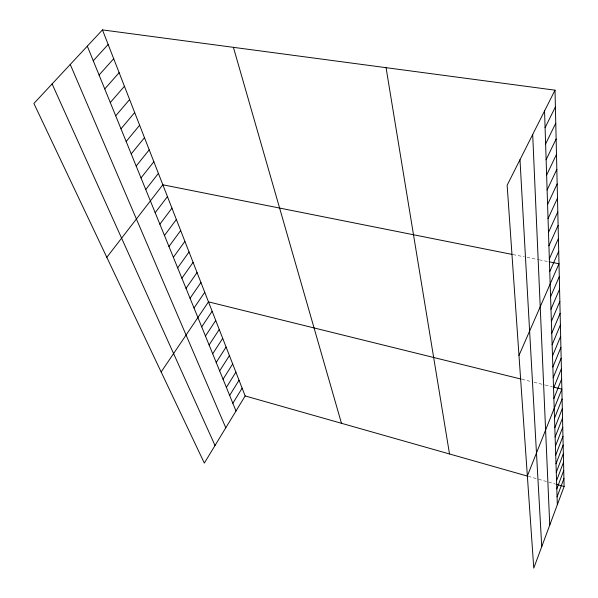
<?xml version="1.0" encoding="UTF-8"?>
<svg xmlns="http://www.w3.org/2000/svg" width="598" height="598" viewBox="0 0 598 598"><rect width="100%" height="100%" fill="white"/><g stroke="black" fill="none" stroke-linecap="round" stroke-linejoin="round"><path stroke-width="0.45" stroke-dasharray="2.99 2.24" d="M512.987 254.584L524.326 256.848M526.965 257.372L538.454 259.659M539.336 259.838L548.254 261.618M521.972 379.304L532.25 381.838M533.984 382.272L544.374 384.835M545.241 385.052L552.231 386.779M528.221 476.322L537.744 479.02M538.619 479.275L555.273 483.999"/><path stroke-width="0.9" d="M555.011 90.178L564.101 486.51L533.767 568.1L507.149 185.216L555.011 90.178L102.467 29.9L33.899 103.461L204.329 463.084L245.158 395.943L102.467 29.9M557.074 496.878L563.921 478.564M556.813 488.872L563.735 470.462M556.551 480.695L563.548 462.187M556.282 472.338L563.353 453.733M555.998 463.801L563.152 445.099M555.721 455.078L562.95 436.286M555.43 446.168L562.74 427.271M555.131 437.048L562.531 418.054M554.832 427.727L562.314 408.643M554.518 418.189L562.098 399.008M527.361 475.933L561.866 389.156L553.105 386.996M553.883 398.447L561.642 379.08M553.546 388.222L561.402 368.757M553.21 377.757L561.156 358.202M552.858 367.03L560.909 347.386M552.5 356.042L560.655 336.308M552.133 344.784L560.393 324.961M551.76 333.236L560.132 313.33M551.378 321.395L559.855 301.407M550.982 309.248L559.579 289.178M550.579 296.787L559.287 276.627M518.982 355.429L558.988 263.755L549.143 261.789M549.756 271.582L558.704 251.287M549.345 258.859L558.412 238.497M548.919 245.808L558.113 225.379M548.486 232.413L557.799 211.924M548.037 218.651L557.486 198.11M547.581 204.523L557.157 183.922M547.11 190L556.828 169.361M546.624 175.072L556.484 154.396M546.124 159.726L556.125 139.013M545.615 143.939L555.766 123.195M545.084 127.688L555.393 106.922M232.846 403.284L242.123 388.162M229.647 395.42L239.036 380.238M226.38 387.407L235.889 372.165M223.054 379.244L232.682 363.95M219.66 370.924L229.423 355.578M216.207 362.455L226.096 347.049M212.686 353.814L222.71 338.356M209.098 345.009L219.257 329.498M205.443 336.031L215.736 320.461M201.713 326.874L212.141 311.252M161.154 371.971L208.485 301.863L521.12 379.087M194.021 308L204.748 292.287M190.059 298.282L200.935 282.51M186.015 288.356L197.048 272.539M181.882 278.227L193.087 262.358M177.666 267.882L189.035 251.975M173.36 257.312L184.894 241.36M168.965 246.518L180.671 230.529M164.465 235.492L176.358 219.459M159.875 224.22L171.955 208.149M155.181 212.701L167.447 196.593M106.81 257.319L162.843 184.782L512.112 254.412M145.748 189.544L158.395 173.383M141.008 177.927L153.858 161.737M136.172 166.05L149.216 149.836M131.224 153.91L144.477 137.682M126.163 141.502L139.633 125.251M120.99 128.809L134.685 112.544M115.698 115.825L129.617 99.552M110.286 102.542L124.436 86.262M104.747 88.938L119.137 72.657M99.074 75.019L113.71 58.739M93.258 60.764L108.156 44.491M245.158 395.943L527.354 476.075M556.155 484.253L564.101 486.51M52.108 83.929L215.018 445.51M70.258 64.457L225.782 427.802M87.308 46.158L236.001 411.005M233.414 47.347L341.465 423.294M386.054 67.679L449.509 453.972M519.983 159.726L541.743 546.639M532.691 134.498L549.756 525.096M544.546 110.959L557.329 504.727"/></g></svg>
